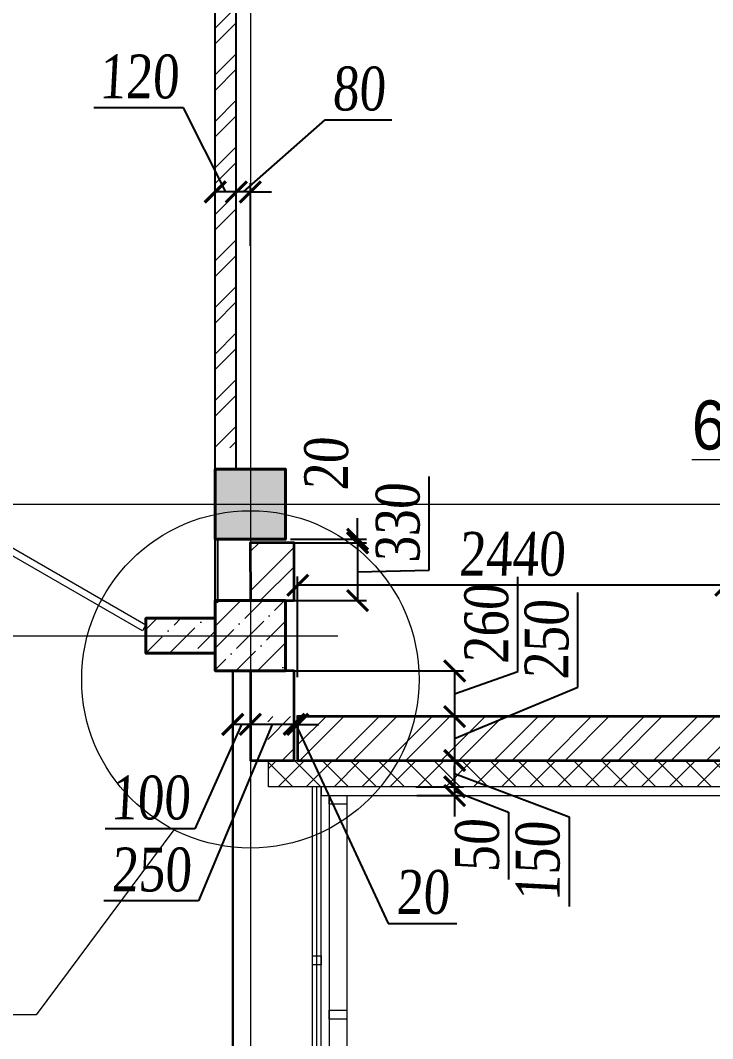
# Model space of a CAD drawing. Header units: inches. Extents: x -407541 to 6688123, y -998590 to 1205599.
# Drawn here: x 19093 to 23038, y 216091 to 221894 of the extents above; entities that cross this region are included whole.
import ezdxf

# ---------------------------------------------------------------- set-up
doc = ezdxf.new("R2010")
doc.units = ezdxf.units.IN
doc.header["$MEASUREMENT"] = 0
doc.linetypes.add('ACAD_ISO04W100', pattern=[30, 24, -3, 0, -3])
for name, color, linetype, lineweight in [('ВЕНТ фасад', 230, 'Continuous', 9), ('ВИТРАЖ', 145, 'Continuous', 9), ('двери', 123, 'Continuous', 13), ('КИРПИЧ', 30, 'Continuous', 35), ('МОНОЛИТ', 5, 'Continuous', 40), ('Оси', 254, 'ACAD_ISO04W100', 5), ('ПЕРЕГОРОДКА', 7, 'Continuous', 25), ('площади', 40, 'Continuous', 9), ('размер внутр', 142, 'Continuous', 5), ('расстекловкаа', 155, 'Continuous', 5), ('Стенаgg', 7, 'Continuous', 13), ('Текст_узлы', 66, 'Continuous', 13), ('УТЕПЛИТЕЛЬ', 92, 'Continuous', 9), ('Цоколь', 21, 'Continuous', 30), ('Штриховка', 7, 'Continuous', 9), ('ШТРИХОВКА МОНОЛИТ', 5, 'Continuous', 15)]:
    doc.layers.add(name, color=color, linetype=linetype, lineweight=lineweight)
doc.styles.add('style1', font='arial.ttf', dxfattribs={"width": 0.9, "height": 500})
doc.styles.add('STYLE2', font='times.ttf', dxfattribs={"width": 0.8, "oblique": 3})
doc.dimstyles.new('vnytren', dxfattribs={"dimtxt": 250, "dimasz": 120, "dimexe": 50, "dimexo": 0, "dimgap": 50, "dimtad": 1, "dimdec": 0, "dimzin": 0, "dimdsep": 46, "dimtxsty": 'STYLE2', "dimblk": 'ARCHTICK', "dimcen": 0, "dimadec": 0, "dimazin": 0, "dimtfac": 1, "dimtdec": 0, "dimtmove": 1, "dimatfit": 2, "dimldrblk": 'DOT', "dimfxl": 1, "dimtolj": 1, "dimtzin": 0, "dimarcsym": 0})
pattern_1 = [(45, (-6318339.38, 1660731.06), (-168.379802, 168.379802), []), (45, (-6318227.13, 1660731.06), (-168.379802, 168.379802), [])]
pattern_2 = [(45, (-6477588.88, 1660739.05), (50.5139407, 185.2177825), [238.125, -47.625, 0, -47.625])]

# ---------------------------------------------------------------- blocks, each defined once
blk = doc.blocks.new('_ARCHTICK')
at = {"color": 0, "linetype": 'ByBlock', "const_width": 0.15}
blk.add_lwpolyline([(-0.5, -0.5), (0.5, 0.5)], dxfattribs=at)
blk = doc.blocks.new('*D1339')
at = {"layer": 'размер внутр', "color": 0, "lineweight": -2, "transparency": 16777216}
for p, q in [((22270, 218093.4), (22270, 218632.6)), ((21567.4, 217801.4), (22270, 218093.4)), ((20771.6, 217926.4), (21617.4, 217926.4)), ((21567.4, 217926.4), (21567.4, 217676.4)), ((20955.3, 217676.4), (21617.4, 217676.4))]:
    blk.add_line(p, q, dxfattribs=at)
at = {"layer": 'размер внутр', "color": 0, "lineweight": -2, "transparency": 16777216, "xscale": 120, "yscale": 120, "zscale": 120}
for p, rotation in [((21567.4, 217926.4), 90), ((21567.4, 217676.4), 270)]:
    blk.add_blockref('_ARCHTICK', p, dxfattribs=dict(at, rotation=rotation))
at = {"layer": 'размер внутр', "color": 0, "transparency": 16777216, "insert": (22092.8, 218363), "char_height": 250, "attachment_point": 5, "rotation": 90, "style": 'STYLE2'}
blk.add_mtext('\\A1;250', dxfattribs=at)
blk = doc.blocks.new('_Dot')
at = {"color": 0, "linetype": 'ByBlock', "lineweight": -2}
blk.add_line((-0.5, 0), (-1, 0), dxfattribs=at)
at = {"color": 0, "linetype": 'ByBlock', "const_width": 0.5}
blk.add_lwpolyline([(-0.25, 0, 1), (0.25, 0, 1)], format="xyb", close=True, dxfattribs=at)
blk = doc.blocks.new('*D1486')
at = {"layer": 'размер внутр', "color": 0, "lineweight": -2, "transparency": 16777216}
for p, q in [((21343.4, 217676.4), (21617.4, 217676.4)), ((21567.4, 217676.4), (21567.4, 217526.4)), ((21567.4, 217601.4), (22219.3, 217355.4)), ((21346.7, 217526.4), (21617.4, 217526.4)), ((22219.3, 217355.4), (22219.3, 216844.5))]:
    blk.add_line(p, q, dxfattribs=at)
at = {"layer": 'размер внутр', "color": 0, "lineweight": -2, "transparency": 16777216, "xscale": 120, "yscale": 120, "zscale": 120}
for p, rotation in [((21567.4, 217676.4), 90), ((21567.4, 217526.4), 270)]:
    blk.add_blockref('_ARCHTICK', p, dxfattribs=dict(at, rotation=rotation))
at = {"layer": 'размер внутр', "color": 0, "transparency": 16777216, "insert": (22042.2, 217099.9), "char_height": 250, "attachment_point": 5, "rotation": 90, "style": 'STYLE2'}
blk.add_mtext('\\A1;150', dxfattribs=at)
blk = doc.blocks.new('*D1487')
at = {"layer": 'размер внутр', "color": 0, "lineweight": -2, "transparency": 16777216}
for p, q in [((21567.4, 217526.4), (21567.4, 217646.4)), ((21346.7, 217526.4), (21617.4, 217526.4)), ((21567.4, 217526.4), (21567.4, 217476.4)), ((21567.4, 217526.4), (21567.4, 217476.4)), ((21567.4, 217501.4), (21873.7, 217381.6)), ((21351.1, 217476.4), (21617.4, 217476.4)), ((21567.4, 217476.4), (21567.4, 217356.4)), ((21873.7, 217381.6), (21873.7, 216997.7))]:
    blk.add_line(p, q, dxfattribs=at)
at = {"layer": 'размер внутр', "color": 0, "lineweight": -2, "transparency": 16777216, "xscale": 120, "yscale": 120, "zscale": 120}
for p, rotation in [((21567.4, 217526.4), 270), ((21567.4, 217476.4), 90)]:
    blk.add_blockref('_ARCHTICK', p, dxfattribs=dict(at, rotation=rotation))
at = {"layer": 'размер внутр', "color": 0, "transparency": 16777216, "insert": (21696.6, 217189.7), "char_height": 250, "attachment_point": 5, "rotation": 90, "style": 'STYLE2'}
blk.add_mtext('\\A1;50', dxfattribs=at)
blk = doc.blocks.new('*D2124')
at = {"layer": 'размер внутр', "color": 0, "lineweight": -2, "ltscale": 0.1, "transparency": 16777216}
for p, q in [((20672.9, 218151.9), (20672.9, 218724.9)), ((23113, 218207.5), (23113, 218724.9)), ((23113, 218674.9), (20672.9, 218674.9))]:
    blk.add_line(p, q, dxfattribs=at)
at = {"layer": 'размер внутр', "color": 0, "lineweight": -2, "ltscale": 0.1, "transparency": 16777216, "xscale": 120, "yscale": 120, "zscale": 120, "rotation": 180}
blk.add_blockref('_ARCHTICK', (20672.9, 218674.9), dxfattribs=at)
at = {"layer": 'размер внутр', "color": 0, "lineweight": -2, "ltscale": 0.1, "transparency": 16777216, "xscale": 120, "yscale": 120, "zscale": 120}
blk.add_blockref('_ARCHTICK', (23113, 218674.9), dxfattribs=at)
at = {"layer": 'размер внутр', "color": 0, "ltscale": 0.1, "transparency": 16777216, "insert": (21892.9, 218852), "char_height": 250, "attachment_point": 5, "style": 'STYLE2'}
blk.add_mtext('\\A1;2440', dxfattribs=at)
blk = doc.blocks.new('*D2128')
at = {"layer": 'размер внутр', "color": 0, "lineweight": -2, "ltscale": 0.1, "transparency": 16777216}
for p, q in [((20023, 221395.5), (19512.1, 221395.5)), ((20263.3, 220916.2), (20023, 221395.5)), ((20203.3, 220436), (20203.3, 220966.2)), ((20323.3, 220436), (20323.3, 220966.2)), ((20323.3, 220916.2), (20203.3, 220916.2))]:
    blk.add_line(p, q, dxfattribs=at)
at = {"layer": 'размер внутр', "color": 0, "lineweight": -2, "ltscale": 0.1, "transparency": 16777216, "xscale": 120, "yscale": 120, "zscale": 120, "rotation": 180}
blk.add_blockref('_ARCHTICK', (20203.3, 220916.2), dxfattribs=at)
at = {"layer": 'размер внутр', "color": 0, "lineweight": -2, "ltscale": 0.1, "transparency": 16777216, "xscale": 120, "yscale": 120, "zscale": 120}
blk.add_blockref('_ARCHTICK', (20323.3, 220916.2), dxfattribs=at)
at = {"layer": 'размер внутр', "color": 0, "ltscale": 0.1, "transparency": 16777216, "insert": (19767.5, 221572.6), "char_height": 250, "attachment_point": 5, "style": 'STYLE2'}
blk.add_mtext('\\A1;120', dxfattribs=at)
blk = doc.blocks.new('*D2129')
at = {"layer": 'размер внутр', "color": 0, "lineweight": -2, "ltscale": 0.1, "transparency": 16777216}
for p, q in [((20363.3, 220916.2), (20830, 221326.6)), ((20830, 221326.6), (21210.2, 221326.6)), ((20323.3, 220608.8), (20323.3, 220966.2)), ((20403.2, 220608.8), (20403.2, 220966.2)), ((20323.3, 220916.2), (20203.3, 220916.2)), ((20403.2, 220916.2), (20323.3, 220916.2)), ((20403.2, 220916.2), (20323.3, 220916.2)), ((20403.2, 220916.2), (20523.2, 220916.2))]:
    blk.add_line(p, q, dxfattribs=at)
at = {"layer": 'размер внутр', "color": 0, "lineweight": -2, "ltscale": 0.1, "transparency": 16777216, "xscale": 120, "yscale": 120, "zscale": 120}
blk.add_blockref('_ARCHTICK', (20323.3, 220916.2), dxfattribs=at)
at = {"layer": 'размер внутр', "color": 0, "lineweight": -2, "ltscale": 0.1, "transparency": 16777216, "xscale": 120, "yscale": 120, "zscale": 120, "rotation": 180}
blk.add_blockref('_ARCHTICK', (20403.2, 220916.2), dxfattribs=at)
at = {"layer": 'размер внутр', "color": 0, "ltscale": 0.1, "transparency": 16777216, "insert": (21020.1, 221503.7), "char_height": 250, "attachment_point": 5, "style": 'STYLE2'}
blk.add_mtext('\\A1;80', dxfattribs=at)
blk = doc.blocks.new('*D3308')
at = {"layer": 'размер внутр', "color": 0, "lineweight": -2, "ltscale": 0.1, "transparency": 16777216}
for p, q in [((21421.6, 218761.6), (21421.6, 219295.3)), ((20652.9, 218917.2), (21064.6, 218917.2)), ((21014.6, 218917.2), (21014.6, 218587.2)), ((21014.6, 218752.2), (21421.6, 218761.6)), ((20653.3, 218587.2), (21064.6, 218587.2))]:
    blk.add_line(p, q, dxfattribs=at)
at = {"layer": 'размер внутр', "color": 0, "lineweight": -2, "ltscale": 0.1, "transparency": 16777216, "xscale": 120, "yscale": 120, "zscale": 120}
for p, rotation in [((21014.6, 218917.2), 90), ((21014.6, 218587.2), 270)]:
    blk.add_blockref('_ARCHTICK', p, dxfattribs=dict(at, rotation=rotation))
at = {"layer": 'размер внутр', "color": 0, "ltscale": 0.1, "transparency": 16777216, "insert": (21244.5, 219028.4), "char_height": 250, "attachment_point": 5, "rotation": 90, "style": 'STYLE2'}
blk.add_mtext('\\A1;330', dxfattribs=at)
blk = doc.blocks.new('DVER 3(!)')
at = {"layer": 'двери'}
for points in [[(6389251.3, 630252.9), (6389147.3, 630312.9)], [(6389211.3, 630252.9), (6389211.3, 629352.9), (6389251.3, 629352.9), (6389251.3, 630252.9), (6389211.3, 630252.9)]]:
    blk.add_lwpolyline(points, dxfattribs=at)
blk.add_arc((6389287.3, 630412.1), 1061.9, 234.2253, 265.89381, dxfattribs=at)
blk = doc.blocks.new('*D3310')
at = {"layer": 'размер внутр', "color": 0, "lineweight": -2, "ltscale": 0.1, "transparency": 16777216}
for p, q in [((20652.9, 217850.5), (20652.9, 217932)), ((20672.9, 217850.5), (20672.9, 217932)), ((20652.9, 217882), (20532.9, 217882)), ((20672.9, 217882), (20652.9, 217882)), ((20672.9, 217882), (20652.9, 217882)), ((20662.9, 217882), (21189.4, 216747.8)), ((20672.9, 217882), (20792.9, 217882)), ((21189.4, 216747.8), (21580.9, 216747.8))]:
    blk.add_line(p, q, dxfattribs=at)
at = {"layer": 'размер внутр', "color": 0, "lineweight": -2, "ltscale": 0.1, "transparency": 16777216, "xscale": 120, "yscale": 120, "zscale": 120}
blk.add_blockref('_ARCHTICK', (20652.9, 217882), dxfattribs=at)
at = {"layer": 'размер внутр', "color": 0, "lineweight": -2, "ltscale": 0.1, "transparency": 16777216, "xscale": 120, "yscale": 120, "zscale": 120, "rotation": 180}
blk.add_blockref('_ARCHTICK', (20672.9, 217882), dxfattribs=at)
at = {"layer": 'размер внутр', "color": 0, "ltscale": 0.1, "transparency": 16777216, "insert": (21385.2, 216925), "char_height": 250, "attachment_point": 5, "style": 'STYLE2'}
blk.add_mtext('\\A1;20', dxfattribs=at)
blk = doc.blocks.new('*D3312')
at = {"layer": 'размер внутр', "color": 0, "lineweight": -2, "ltscale": 0.1, "transparency": 16777216}
for p, q in [((21014.6, 218937.2), (21014.6, 219057.2)), ((20631.6, 218937.2), (21064.6, 218937.2)), ((20631.6, 218917.2), (21064.6, 218917.2)), ((21014.6, 218937.2), (21014.6, 218917.2)), ((21014.6, 218917.2), (21014.6, 218797.2))]:
    blk.add_line(p, q, dxfattribs=at)
at = {"layer": 'размер внутр', "color": 0, "lineweight": -2, "ltscale": 0.1, "transparency": 16777216, "xscale": 120, "yscale": 120, "zscale": 120}
for p, rotation in [((21014.6, 218937.2), 270), ((21014.6, 218917.2), 90)]:
    blk.add_blockref('_ARCHTICK', p, dxfattribs=dict(at, rotation=rotation))
at = {"layer": 'размер внутр', "color": 0, "ltscale": 0.1, "transparency": 16777216, "insert": (20837.4, 219364.8), "char_height": 250, "attachment_point": 5, "rotation": 90, "style": 'STYLE2'}
blk.add_mtext('\\A1;20', dxfattribs=at)
blk = doc.blocks.new('*D3307')
at = {"layer": 'размер внутр', "color": 0, "lineweight": -2, "ltscale": 0.1, "transparency": 16777216}
for p, q in [((21926.8, 218183.1), (21926.8, 218722.3)), ((20653.7, 218186.2), (21617.4, 218186.2)), ((21567.4, 218186.2), (21567.4, 217926.4)), ((21567.4, 218056.3), (21926.8, 218183.1)), ((20673.9, 217926.4), (21617.4, 217926.4))]:
    blk.add_line(p, q, dxfattribs=at)
at = {"layer": 'размер внутр', "color": 0, "lineweight": -2, "ltscale": 0.1, "transparency": 16777216, "xscale": 120, "yscale": 120, "zscale": 120}
for p, rotation in [((21567.4, 218186.2), 90), ((21567.4, 217926.4), 270)]:
    blk.add_blockref('_ARCHTICK', p, dxfattribs=dict(at, rotation=rotation))
at = {"layer": 'размер внутр', "color": 0, "ltscale": 0.1, "transparency": 16777216, "insert": (21749.7, 218452.7), "char_height": 250, "attachment_point": 5, "rotation": 90, "style": 'STYLE2'}
blk.add_mtext('\\A1;260', dxfattribs=at)
blk = doc.blocks.new('A$C30EB570C')
at = {"layer": 'расстекловкаа'}
blk.add_lwpolyline([(11774.9, 2633.8), (11824.9, 2633.8), (11824.9, 2583.8), (11774.9, 2583.8), (11774.9, 2633.8)], dxfattribs=at)
blk = doc.blocks.new('PEREXOD1')
at = {"layer": 'Стенаgg'}
for p, q in [((16853.6, 217476.4), (16853.6, 191049.9)), ((16953.6, 217476.4), (16953.6, 191049.9))]:
    blk.add_line(p, q, dxfattribs=at)
at = {"layer": 'Штриховка'}
for points in [[(16953.6, 217477.3), (16853.6, 217477.3), (16853.6, 217427.3), (16953.6, 217427.3)], [(16953.6, 216252.6), (16853.6, 216252.6), (16853.6, 216202.6), (16953.6, 216202.6)]]:
    blk.add_lwpolyline(points, close=True, dxfattribs=at)
blk = doc.blocks.new('*D3693')
at = {"layer": 'размер внутр', "color": 0, "lineweight": -2, "ltscale": 0.1, "transparency": 16777216}
for p, q in [((20652.9, 217850.5), (20652.9, 217932)), ((20672.9, 217850.5), (20672.9, 217932)), ((20652.9, 217882), (20532.9, 217882)), ((20672.9, 217882), (20652.9, 217882)), ((20672.9, 217882), (20652.9, 217882)), ((20662.9, 217882), (21189.4, 216747.8)), ((20672.9, 217882), (20792.9, 217882)), ((21189.4, 216747.8), (21580.9, 216747.8))]:
    blk.add_line(p, q, dxfattribs=at)
at = {"layer": 'размер внутр', "color": 0, "lineweight": -2, "ltscale": 0.1, "transparency": 16777216, "xscale": 120, "yscale": 120, "zscale": 120}
blk.add_blockref('_ARCHTICK', (20652.9, 217882), dxfattribs=at)
at = {"layer": 'размер внутр', "color": 0, "lineweight": -2, "ltscale": 0.1, "transparency": 16777216, "xscale": 120, "yscale": 120, "zscale": 120, "rotation": 180}
blk.add_blockref('_ARCHTICK', (20672.9, 217882), dxfattribs=at)
at = {"layer": 'размер внутр', "color": 0, "ltscale": 0.1, "transparency": 16777216, "insert": (21385.2, 216925), "char_height": 250, "attachment_point": 5, "style": 'STYLE2'}
blk.add_mtext('\\A1;20', dxfattribs=at)
blk = doc.blocks.new('*D3702')
at = {"layer": 'размер внутр', "color": 0, "lineweight": -2, "transparency": 16777216}
for p, q in [((20403.2, 217926.4), (20403.2, 217832)), ((20652.9, 217931.8), (20652.9, 217832)), ((20528.1, 217882), (20107.8, 216876.2)), ((20652.9, 217882), (20403.2, 217882)), ((20107.8, 216876.2), (19568.6, 216876.2))]:
    blk.add_line(p, q, dxfattribs=at)
at = {"layer": 'размер внутр', "color": 0, "lineweight": -2, "transparency": 16777216, "xscale": 120, "yscale": 120, "zscale": 120, "rotation": 180}
blk.add_blockref('_ARCHTICK', (20403.2, 217882), dxfattribs=at)
at = {"layer": 'размер внутр', "color": 0, "lineweight": -2, "transparency": 16777216, "xscale": 120, "yscale": 120, "zscale": 120}
blk.add_blockref('_ARCHTICK', (20652.9, 217882), dxfattribs=at)
at = {"layer": 'размер внутр', "color": 0, "transparency": 16777216, "insert": (19838.2, 217053.3), "char_height": 250, "attachment_point": 5, "style": 'STYLE2'}
blk.add_mtext('\\A1;250', dxfattribs=at)
blk = doc.blocks.new('*D3703')
at = {"layer": 'размер внутр', "color": 0, "lineweight": -2, "transparency": 16777216}
for p, q in [((20303.1, 218172.9), (20303.1, 217831.8)), ((20403.2, 217931.6), (20403.2, 217831.8)), ((20353.2, 217881.8), (20087.5, 217286.1)), ((20403.2, 217881.8), (20303.1, 217881.8)), ((20087.5, 217286.1), (19576.6, 217286.1))]:
    blk.add_line(p, q, dxfattribs=at)
at = {"layer": 'размер внутр', "color": 0, "lineweight": -2, "transparency": 16777216, "xscale": 120, "yscale": 120, "zscale": 120, "rotation": 180}
blk.add_blockref('_ARCHTICK', (20303.1, 217881.8), dxfattribs=at)
at = {"layer": 'размер внутр', "color": 0, "lineweight": -2, "transparency": 16777216, "xscale": 120, "yscale": 120, "zscale": 120}
blk.add_blockref('_ARCHTICK', (20403.2, 217881.8), dxfattribs=at)
at = {"layer": 'размер внутр', "color": 0, "transparency": 16777216, "insert": (19832, 217463.3), "char_height": 250, "attachment_point": 5, "style": 'STYLE2'}
blk.add_mtext('\\A1;100', dxfattribs=at)

msp = doc.modelspace()

# ---------------------------------------------------------------- hatches: boundary and pattern name
at = {"layer": 'УТЕПЛИТЕЛЬ'}
h = msp.add_hatch(dxfattribs=at)
h.set_pattern_fill('ANSI37', color=256, scale=900, style=0)
h.paths.add_polyline_path([(20507.1, 217676.4), (23118.9, 217676.4), (23118.9, 217526.4), (20507.3, 217526.4)])
at = {"layer": 'Штриховка'}
h = msp.add_hatch(dxfattribs=at)
h.set_pattern_fill('ANSI35', color=256, scale=25, style=0)
h.set_pattern_definition([(45, (-6764080.43, -624333.35), (-112.2532015, 112.2532015), []), (45, (-6763968.18, -624333.35), (-112.2532015, 112.2532015), [198.4375, -39.6875, 0, -39.6875])])
h.paths.add_polyline_path([(17203.4, 266637), (17603.4, 266637), (17603.4, 266237), (17203.4, 266237)])
h.paths.add_polyline_path([(20203.4, 266637), (20603.4, 266637), (20603.4, 266237), (20203.4, 266237)])
h.paths.add_polyline_path([(24073.4, 266637), (24473.4, 266637), (24473.4, 266237), (24073.4, 266237)])
h.paths.add_polyline_path([(17203.4, 261137), (17603.4, 261137), (17603.4, 260737), (17203.4, 260737)])
h.paths.add_polyline_path([(17203.4, 252637), (17603.4, 252637), (17603.4, 252237), (17203.4, 252237)])
h.paths.add_polyline_path([(17203.4, 249137), (17603.4, 249137), (17603.4, 248737), (17203.4, 248737)])
h.paths.add_polyline_path([(17203.4, 243137), (17603.4, 243137), (17603.4, 242737), (17203.4, 242737)])
h.paths.add_polyline_path([(17203.4, 237137), (17603.4, 237137), (17603.4, 236737), (17203.4, 236737)])
h.paths.add_polyline_path([(20203.4, 231137), (20603.4, 231137), (20603.4, 230737), (20203.4, 230737)])
h.paths.add_polyline_path([(20203.4, 237137), (20603.4, 237137), (20603.4, 236737), (20203.4, 236737)])
h.paths.add_polyline_path([(20203.4, 243137), (20603.4, 243137), (20603.4, 242737), (20203.4, 242737)])
h.paths.add_polyline_path([(20203.4, 249137), (20603.4, 249137), (20603.4, 248737), (20203.4, 248737)])
h.paths.add_polyline_path([(20203.4, 228037), (20603.4, 228037), (20603.4, 227637), (20203.4, 227637)])
h.paths.add_polyline_path([(20203.4, 219337), (20603.4, 219337), (20603.4, 218937), (20203.4, 218937)])
h.paths.add_polyline_path([(24703.4, 258237), (25103.4, 258237), (25103.4, 257837), (24703.4, 257837)])
h.paths.add_polyline_path([(30703.4, 263637), (31103.4, 263637), (31103.4, 263237), (30703.4, 263237)])
h.paths.add_polyline_path([(30703.4, 258237), (31103.4, 258237), (31103.4, 257837), (30703.4, 257837)])
h.paths.add_polyline_path([(36703.4, 263637), (37103.4, 263637), (37103.4, 263237), (36703.4, 263237)])
h.paths.add_polyline_path([(36703.4, 258237), (37103.4, 258237), (37103.4, 257837), (36703.4, 257837)])
h.paths.add_polyline_path([(42703.4, 263637), (43103.4, 263637), (43103.4, 263237), (42703.4, 263237)])
h.paths.add_polyline_path([(42703.4, 258237), (43103.4, 258237), (43103.4, 257837), (42703.4, 257837)])
h.paths.add_polyline_path([(48703.4, 258237), (49103.4, 258237), (49103.4, 257837), (48703.4, 257837)])
h.paths.add_polyline_path([(54703.4, 263637), (55103.4, 263637), (55103.4, 263237), (54703.4, 263237)])
h.paths.add_polyline_path([(54703.4, 258237), (55103.4, 258237), (55103.4, 257837), (54703.4, 257837)])
h.paths.add_polyline_path([(60703.4, 263637), (61103.4, 263637), (61103.4, 263237), (60703.4, 263237)])
h.paths.add_polyline_path([(60703.4, 258237), (61103.4, 258237), (61103.4, 257837), (60703.4, 257837)])
h.paths.add_polyline_path([(66703.4, 263637), (67103.4, 263637), (67103.4, 263237), (66703.4, 263237)])
h.paths.add_polyline_path([(66703.4, 258237), (67103.4, 258237), (67103.4, 257837), (66703.4, 257837)])
h.paths.add_polyline_path([(72703.4, 258237), (73103.4, 258237), (73103.4, 257837), (72703.4, 257837)])
h.paths.add_polyline_path([(78703.4, 263637), (79103.4, 263637), (79103.4, 263237), (78703.4, 263237)])
h.paths.add_polyline_path([(78703.4, 258237), (79103.4, 258237), (79103.4, 257837), (78703.4, 257837)])
h.paths.add_polyline_path([(84703.4, 263637), (85103.4, 263637), (85103.4, 263237), (84703.4, 263237)])
h.paths.add_polyline_path([(84703.4, 258237), (85103.4, 258237), (85103.4, 257837), (84703.4, 257837)])
h.paths.add_polyline_path([(90703.4, 258237), (91103.4, 258237), (91103.4, 257837), (90703.4, 257837)])
h.paths.add_polyline_path([(30703.4, 272037), (31103.4, 272037), (31103.4, 271637), (30703.4, 271637)])
h.paths.add_polyline_path([(36703.4, 272037), (37103.4, 272037), (37103.4, 271637), (36703.4, 271637)])
h.paths.add_polyline_path([(42703.4, 272037), (43103.4, 272037), (43103.4, 271637), (42703.4, 271637)])
h.paths.add_polyline_path([(54703.4, 272037), (55103.4, 272037), (55103.4, 271637), (54703.4, 271637)])
h.paths.add_polyline_path([(60703.4, 272037), (61103.4, 272037), (61103.4, 271637), (60703.4, 271637)])
h.paths.add_polyline_path([(66703.4, 272037), (67103.4, 272037), (67103.4, 271637), (66703.4, 271637)])
h.paths.add_polyline_path([(78703.4, 272037), (79103.4, 272037), (79103.4, 271637), (78703.4, 271637)])
h.paths.add_polyline_path([(84703.4, 272037), (85103.4, 272037), (85103.4, 271637), (84703.4, 271637)])
h.paths.add_polyline_path([(91333.4, 266637), (91733.4, 266637), (91733.4, 266237), (91333.4, 266237)])
h.paths.add_polyline_path([(95203.4, 266637), (95603.4, 266637), (95603.4, 266237), (95203.4, 266237)])
h.paths.add_polyline_path([(91333.4, 261137), (91733.4, 261137), (91733.4, 260737), (91333.4, 260737)])
h.paths.add_polyline_path([(95203.4, 261137), (95603.4, 261137), (95603.4, 260737), (95203.4, 260737)])
h.paths.add_polyline_path([(17203.4, 219337), (17603.4, 219337), (17603.4, 218937), (17203.4, 218937)])
h.paths.add_polyline_path([(12103.4, 219337), (12503.4, 219337), (12503.4, 218937), (12103.4, 218937)])
h.paths.add_polyline_path([(8503.4, 222937), (8903.4, 222937), (8903.4, 222537), (8503.4, 222537)])
h.paths.add_polyline_path([(8503.4, 228037), (8903.4, 228037), (8903.4, 227637), (8503.4, 227637)])
h.paths.add_polyline_path([(10603.4, 237137), (11003.4, 237137), (11003.4, 236737), (10603.4, 236737)])
h.paths.add_polyline_path([(10603.4, 243137), (11003.4, 243137), (11003.4, 242737), (10603.4, 242737)])
h.paths.add_polyline_path([(10603.4, 249137), (11003.4, 249137), (11003.4, 248737), (10603.4, 248737)])
h.paths.add_polyline_path([(26803.4, 237137), (27203.4, 237137), (27203.4, 236737), (26803.4, 236737)])
h.paths.add_polyline_path([(26803.4, 243137), (27203.4, 243137), (27203.4, 242737), (26803.4, 242737)])
h.paths.add_polyline_path([(26803.4, 249137), (27203.4, 249137), (27203.4, 248737), (26803.4, 248737)])
h.paths.add_polyline_path([(25303.4, 219337), (25703.4, 219337), (25703.4, 218937), (25303.4, 218937)])
h.paths.add_polyline_path([(28903.4, 222937), (29303.4, 222937), (29303.4, 222537), (28903.4, 222537)])
h.paths.add_polyline_path([(28903.4, 228037), (29303.4, 228037), (29303.4, 227637), (28903.4, 227637)])
h.paths.add_polyline_path([(26803.4, 231137), (27203.4, 231137), (27203.4, 230737), (26803.4, 230737)])
h.paths.add_polyline_path([(26803.4, 228037), (27203.4, 228037), (27203.4, 227637), (26803.4, 227637)])
h.paths.add_polyline_path([(95203.4, 243137), (95603.4, 243137), (95603.4, 242737), (95203.4, 242737)])
h.paths.add_polyline_path([(95203.4, 237137), (95603.4, 237137), (95603.4, 236737), (95203.4, 236737)])
h.paths.add_polyline_path([(98203.4, 231137), (98603.4, 231137), (98603.4, 230737), (98203.4, 230737)])
h.paths.add_polyline_path([(98203.4, 237137), (98603.4, 237137), (98603.4, 236737), (98203.4, 236737)])
h.paths.add_polyline_path([(98203.4, 243137), (98603.4, 243137), (98603.4, 242737), (98203.4, 242737)])
h.paths.add_polyline_path([(98203.4, 249137), (98603.4, 249137), (98603.4, 248737), (98203.4, 248737)])
h.paths.add_polyline_path([(98203.4, 222937), (98603.4, 222937), (98603.4, 222537), (98203.4, 222537)])
h.paths.add_polyline_path([(98203.4, 219337), (98603.4, 219337), (98603.4, 218937), (98203.4, 218937)])
h.paths.add_polyline_path([(95203.4, 222937), (95603.4, 222937), (95603.4, 222537), (95203.4, 222537)])
h.paths.add_polyline_path([(95203.4, 219337), (95603.4, 219337), (95603.4, 218937), (95203.4, 218937)])
h.paths.add_polyline_path([(90103.4, 219337), (90503.4, 219337), (90503.4, 218937), (90103.4, 218937)])
h.paths.add_polyline_path([(86503.4, 222937), (86903.4, 222937), (86903.4, 222537), (86503.4, 222537)])
h.paths.add_polyline_path([(86503.4, 228037), (86903.4, 228037), (86903.4, 227637), (86503.4, 227637)])
h.paths.add_polyline_path([(88603.4, 237137), (89003.4, 237137), (89003.4, 236737), (88603.4, 236737)])
h.paths.add_polyline_path([(88603.4, 243137), (89003.4, 243137), (89003.4, 242737), (88603.4, 242737)])
h.paths.add_polyline_path([(104803.4, 237137), (105203.4, 237137), (105203.4, 236737), (104803.4, 236737)])
h.paths.add_polyline_path([(104803.4, 243137), (105203.4, 243137), (105203.4, 242737), (104803.4, 242737)])
h.paths.add_polyline_path([(104803.4, 249137), (105203.4, 249137), (105203.4, 248737), (104803.4, 248737)])
h.paths.add_polyline_path([(103303.4, 219337), (103703.4, 219337), (103703.4, 218937), (103303.4, 218937)])
h.paths.add_polyline_path([(106903.4, 222937), (107303.4, 222937), (107303.4, 222537), (106903.4, 222537)])
h.paths.add_polyline_path([(104803.4, 231137), (105203.4, 231137), (105203.4, 230737), (104803.4, 230737)])
h.paths.add_polyline_path([(176603.4, 266637), (176203.4, 266637), (176203.4, 266237), (176603.4, 266237)])
h.paths.add_polyline_path([(173603.4, 266637), (173203.4, 266637), (173203.4, 266237), (173603.4, 266237)])
h.paths.add_polyline_path([(169733.4, 266637), (169333.4, 266637), (169333.4, 266237), (169733.4, 266237)])
h.paths.add_polyline_path([(176603.4, 261137), (176203.4, 261137), (176203.4, 260737), (176603.4, 260737)])
h.paths.add_polyline_path([(176603.4, 252637), (176203.4, 252637), (176203.4, 252237), (176603.4, 252237)])
h.paths.add_polyline_path([(176603.4, 249137), (176203.4, 249137), (176203.4, 248737), (176603.4, 248737)])
h.paths.add_polyline_path([(176603.4, 243137), (176203.4, 243137), (176203.4, 242737), (176603.4, 242737)])
h.paths.add_polyline_path([(176603.4, 237137), (176203.4, 237137), (176203.4, 236737), (176603.4, 236737)])
h.paths.add_polyline_path([(173603.4, 231137), (173203.4, 231137), (173203.4, 230737), (173603.4, 230737)])
h.paths.add_polyline_path([(173603.4, 237137), (173203.4, 237137), (173203.4, 236737), (173603.4, 236737)])
h.paths.add_polyline_path([(173603.4, 243137), (173203.4, 243137), (173203.4, 242737), (173603.4, 242737)])
h.paths.add_polyline_path([(173603.4, 249137), (173203.4, 249137), (173203.4, 248737), (173603.4, 248737)])
h.paths.add_polyline_path([(173603.4, 228037), (173203.4, 228037), (173203.4, 227637), (173603.4, 227637)])
h.paths.add_polyline_path([(173603.4, 222937), (173203.4, 222937), (173203.4, 222537), (173603.4, 222537)])
h.paths.add_polyline_path([(173603.4, 219337), (173203.4, 219337), (173203.4, 218937), (173603.4, 218937)])
h.paths.add_polyline_path([(169103.4, 258237), (168703.4, 258237), (168703.4, 257837), (169103.4, 257837)])
h.paths.add_polyline_path([(163103.4, 263637), (162703.4, 263637), (162703.4, 263237), (163103.4, 263237)])
h.paths.add_polyline_path([(163103.4, 258237), (162703.4, 258237), (162703.4, 257837), (163103.4, 257837)])
h.paths.add_polyline_path([(157103.4, 263637), (156703.4, 263637), (156703.4, 263237), (157103.4, 263237)])
h.paths.add_polyline_path([(157103.4, 258237), (156703.4, 258237), (156703.4, 257837), (157103.4, 257837)])
h.paths.add_polyline_path([(151103.4, 263637), (150703.4, 263637), (150703.4, 263237), (151103.4, 263237)])
h.paths.add_polyline_path([(151103.4, 258237), (150703.4, 258237), (150703.4, 257837), (151103.4, 257837)])
h.paths.add_polyline_path([(145103.4, 258237), (144703.4, 258237), (144703.4, 257837), (145103.4, 257837)])
h.paths.add_polyline_path([(139103.4, 263637), (138703.4, 263637), (138703.4, 263237), (139103.4, 263237)])
h.paths.add_polyline_path([(139103.4, 258237), (138703.4, 258237), (138703.4, 257837), (139103.4, 257837)])
h.paths.add_polyline_path([(133103.4, 263637), (132703.4, 263637), (132703.4, 263237), (133103.4, 263237)])
h.paths.add_polyline_path([(133103.4, 258237), (132703.4, 258237), (132703.4, 257837), (133103.4, 257837)])
h.paths.add_polyline_path([(127103.4, 263637), (126703.4, 263637), (126703.4, 263237), (127103.4, 263237)])
h.paths.add_polyline_path([(127103.4, 258237), (126703.4, 258237), (126703.4, 257837), (127103.4, 257837)])
h.paths.add_polyline_path([(121103.4, 258237), (120703.4, 258237), (120703.4, 257837), (121103.4, 257837)])
h.paths.add_polyline_path([(115103.4, 263637), (114703.4, 263637), (114703.4, 263237), (115103.4, 263237)])
h.paths.add_polyline_path([(115103.4, 258237), (114703.4, 258237), (114703.4, 257837), (115103.4, 257837)])
h.paths.add_polyline_path([(109103.4, 263637), (108703.4, 263637), (108703.4, 263237), (109103.4, 263237)])
h.paths.add_polyline_path([(109103.4, 258237), (108703.4, 258237), (108703.4, 257837), (109103.4, 257837)])
h.paths.add_polyline_path([(103103.4, 258237), (102703.4, 258237), (102703.4, 257837), (103103.4, 257837)])
h.paths.add_polyline_path([(163103.4, 272037), (162703.4, 272037), (162703.4, 271637), (163103.4, 271637)])
h.paths.add_polyline_path([(157103.4, 272037), (156703.4, 272037), (156703.4, 271637), (157103.4, 271637)])
h.paths.add_polyline_path([(151103.4, 272037), (150703.4, 272037), (150703.4, 271637), (151103.4, 271637)])
h.paths.add_polyline_path([(139103.4, 272037), (138703.4, 272037), (138703.4, 271637), (139103.4, 271637)])
h.paths.add_polyline_path([(133103.4, 272037), (132703.4, 272037), (132703.4, 271637), (133103.4, 271637)])
h.paths.add_polyline_path([(127103.4, 272037), (126703.4, 272037), (126703.4, 271637), (127103.4, 271637)])
h.paths.add_polyline_path([(115103.4, 272037), (114703.4, 272037), (114703.4, 271637), (115103.4, 271637)])
h.paths.add_polyline_path([(109103.4, 272037), (108703.4, 272037), (108703.4, 271637), (109103.4, 271637)])
h.paths.add_polyline_path([(102473.4, 266637), (102073.4, 266637), (102073.4, 266237), (102473.4, 266237)])
h.paths.add_polyline_path([(98603.4, 266637), (98203.4, 266637), (98203.4, 266237), (98603.4, 266237)])
h.paths.add_polyline_path([(176603.4, 222937), (176203.4, 222937), (176203.4, 222537), (176603.4, 222537)])
h.paths.add_polyline_path([(176603.4, 219337), (176203.4, 219337), (176203.4, 218937), (176603.4, 218937)])
h.paths.add_polyline_path([(181703.4, 219337), (181303.4, 219337), (181303.4, 218937), (181703.4, 218937)])
h.paths.add_polyline_path([(185303.4, 222937), (184903.4, 222937), (184903.4, 222537), (185303.4, 222537)])
h.paths.add_polyline_path([(185303.4, 228037), (184903.4, 228037), (184903.4, 227637), (185303.4, 227637)])
h.paths.add_polyline_path([(183203.4, 237137), (182803.4, 237137), (182803.4, 236737), (183203.4, 236737)])
h.paths.add_polyline_path([(183203.4, 243137), (182803.4, 243137), (182803.4, 242737), (183203.4, 242737)])
h.paths.add_polyline_path([(183203.4, 249137), (182803.4, 249137), (182803.4, 248737), (183203.4, 248737)])
h.paths.add_polyline_path([(167003.4, 237137), (166603.4, 237137), (166603.4, 236737), (167003.4, 236737)])
h.paths.add_polyline_path([(167003.4, 243137), (166603.4, 243137), (166603.4, 242737), (167003.4, 242737)])
h.paths.add_polyline_path([(167003.4, 249137), (166603.4, 249137), (166603.4, 248737), (167003.4, 248737)])
h.paths.add_polyline_path([(168503.4, 219337), (168103.4, 219337), (168103.4, 218937), (168503.4, 218937)])
h.paths.add_polyline_path([(164903.4, 222937), (164503.4, 222937), (164503.4, 222537), (164903.4, 222537)])
h.paths.add_polyline_path([(164903.4, 228037), (164503.4, 228037), (164503.4, 227637), (164903.4, 227637)])
h.paths.add_polyline_path([(167003.4, 231137), (166603.4, 231137), (166603.4, 230737), (167003.4, 230737)])
h.paths.add_polyline_path([(167003.4, 228037), (166603.4, 228037), (166603.4, 227637), (167003.4, 227637)])
h.paths.add_polyline_path([(91333.4, 258237), (91733.4, 258237), (91733.4, 257837), (91333.4, 257837)])
h.paths.add_polyline_path([(95203.4, 258237), (95603.4, 258237), (95603.4, 257837), (95203.4, 257837)])
h.paths.add_polyline_path([(180703.4, 261137), (180303.4, 261137), (180303.4, 260737), (180703.4, 260737)])
h.paths.add_polyline_path([(180703.4, 252637), (180303.4, 252637), (180303.4, 252237), (180703.4, 252237)])
h.paths.add_polyline_path([(13103.4, 261137), (13503.4, 261137), (13503.4, 260737), (13103.4, 260737)])
h.paths.add_polyline_path([(13103.4, 252637), (13503.4, 252637), (13503.4, 252237), (13103.4, 252237)])
h.paths.add_polyline_path([(17203.4, 258237), (17603.4, 258237), (17603.4, 257837), (17203.4, 257837)])
h.paths.add_polyline_path([(13103.4, 258237), (13503.4, 258237), (13503.4, 257837), (13103.4, 257837)])
h.paths.add_polyline_path([(176603.4, 258237), (176203.4, 258237), (176203.4, 257837), (176603.4, 257837)])
h.paths.add_polyline_path([(180703.4, 258237), (180303.4, 258237), (180303.4, 257837), (180703.4, 257837)])
h.paths.add_polyline_path([(98203.4, 228037), (98603.4, 228037), (98603.4, 227637), (98203.4, 227637)])
h.paths.add_polyline_path([(104803.4, 228037), (105203.4, 228037), (105203.4, 227637), (104803.4, 227637)])
h.paths.add_polyline_path([(106903.4, 228037), (107303.4, 228037), (107303.4, 227637), (106903.4, 227637)])
h.paths.add_polyline_path([(17603.4, 222922), (17203.4, 222922), (17203.4, 222537), (17603.4, 222537)])
h.paths.add_polyline_path([(20603.4, 222922), (20203.4, 222922), (20203.4, 222537), (20603.4, 222537)])
h = msp.add_hatch(dxfattribs=at)
h.set_pattern_fill('ANSI32', color=256, scale=500, style=0)
h.set_pattern_definition([(45, (-0.01, 120), (-132.58252, 132.58252), []), (45, (88.38, 120), (-132.58252, 132.58252), [])])
h.paths.add_polyline_path([(20603.3, 230977.2), (20603.3, 230857.2), (20757.8, 230857.2), (20757.8, 230977.2)])
h.paths.add_polyline_path([(21659.4, 230977.2), (21659.4, 230857.2), (22730.1, 230857.2), (22726.5, 230977.2)])
h.paths.add_polyline_path([(26803.3, 230857.2), (26803.3, 230977.2), (22726.5, 230977.2), (22730.1, 230857.2)])
h.paths.add_polyline_path([(20323.3, 222657.2), (20203.3, 222657.2), (20203.3, 222390.1), (20203.3, 219457.2), (20323.3, 219457.2)])
h.paths.add_polyline_path([(17603.3, 222657.2), (17483.3, 222657.2), (17483.3, 221187.7, -0.046758), (17603.3, 221201.4)])
h.paths.add_polyline_path([(17603.3, 221201.4, 0.046758), (17483.3, 221187.7), (17483.3, 219921, 0.046758), (17603.3, 219907.3)])
h.paths.add_polyline_path([(17483.3, 219921), (17483.3, 219457.2), (17603.3, 219457.2), (17603.3, 219907.3, -0.046758)])
h = msp.add_hatch(dxfattribs=at)
h.set_pattern_fill('ANSI32', color=256, scale=25, style=0)
h.set_pattern_definition(pattern_1)
h.paths.add_polyline_path([(20403.4, 218587.2), (20653.4, 218587.2), (20652.9, 218917.2), (20402.9, 218917.2)])
h = msp.add_hatch(dxfattribs=at)
h.set_pattern_fill('ANSI32', color=256, scale=25, style=0)
h.set_pattern_definition(pattern_1)
h.paths.add_polyline_path([(20403.4, 218587.2), (20653.4, 218587.2), (20652.9, 218917.2), (20402.9, 218917.2)])
h = msp.add_hatch(dxfattribs=at)
h.set_pattern_fill('ANSI36', color=256, scale=700, style=0)
h.paths.add_polyline_path([(20203.4, 218587.2), (20603.4, 218587.2), (20603.4, 218187.2), (20203.4, 218187.2)])
h = msp.add_hatch(dxfattribs=at)
h.set_pattern_fill('ANSI36', color=256, scale=700, style=0)
h.paths.add_polyline_path([(20203.4, 218587.2), (20603.4, 218587.2), (20603.4, 218187.2), (20203.4, 218187.2)])
h = msp.add_hatch(dxfattribs=at)
h.set_pattern_fill('ANSI32', color=256, scale=570, style=0)
h.paths.add_polyline_path([(23119.1, 217926.4), (20672.9, 217926.4), (20672.7, 217676.4), (23119.1, 217676.4)])
h.paths.add_polyline_path([(20652.9, 217926.4), (20503.2, 217926.4), (20503.2, 217676.4), (20652.9, 217676.4)])
at = {"layer": 'ШТРИХОВКА МОНОЛИТ'}
h = msp.add_hatch(dxfattribs=at)
h.set_pattern_fill('ANSI36', color=256, scale=30, style=0)
h.set_pattern_definition(pattern_2)
h.paths.add_polyline_path([(17998.9, 218487.2), (17603.3, 218487.2), (17603.3, 218287.2), (17998.9, 218287.2)])
h.paths.add_polyline_path([(20203.3, 218487.2), (19808.3, 218487.2), (19808.3, 218287.2), (20203.3, 218287.2)])
h = msp.add_hatch(dxfattribs=at)
h.set_pattern_fill('ANSI36', color=256, scale=30, style=0)
h.set_pattern_definition(pattern_2)
h.paths.add_polyline_path([(17998.9, 218487.2), (17603.3, 218487.2), (17603.3, 218287.2), (17998.9, 218287.2)])
h.paths.add_polyline_path([(20203.3, 218487.2), (19808.3, 218487.2), (19808.3, 218287.2), (20203.3, 218287.2)])

# ---------------------------------------------------------------- linework, layer by layer
at = {"layer": 'ВЕНТ фасад'}
msp.add_lwpolyline([(23118.9, 217526.4), (20807.3, 217526.4), (20807.3, 217476.4), (23118.9, 217476.4)], close=True, dxfattribs=at)
at = {"layer": 'ВИТРАЖ', "ltscale": 0.1}
for p, q in [((20757.3, 191049.9), (20757.3, 217526.4)), ((20782.3, 191049.9), (20782.3, 217526.4)), ((20807.3, 191049.9), (20807.3, 217526.4))]:
    msp.add_line(p, q, dxfattribs=at)
at = {"layer": 'КИРПИЧ'}
for points in [[(20403.4, 218587.2), (20653.4, 218587.2), (20652.9, 218917.2), (20402.9, 218917.2)], [(20403.4, 218587.2), (20653.4, 218587.2), (20652.9, 218917.2), (20402.9, 218917.2)], [(20652.9, 218187.4), (20403.2, 218187.2), (20403.2, 217676.4), (20652.9, 217676.4)], [(23119.1, 217926.4), (20672.9, 217926.4), (20672.9, 217926.4), (20672.9, 217926.4), (20672.7, 217676.4), (23119.1, 217676.4)]]:
    msp.add_lwpolyline(points, close=True, dxfattribs=at)
at = {"layer": 'МОНОЛИТ'}
for points in [[(20203.4, 219337.2), (20603.4, 219337.2), (20603.4, 218937.2), (20203.4, 218937.2)], [(20203.4, 218587.2), (20603.4, 218587.2), (20603.4, 218187.2), (20203.4, 218187.2)], [(20203.4, 218587.2), (20603.4, 218587.2), (20603.4, 218187.2), (20203.4, 218187.2)]]:
    msp.add_lwpolyline(points, close=True, dxfattribs=at)
msp.add_lwpolyline([(20203.3, 218487.2), (19808.3, 218487.2), (19808.3, 218287.2), (20203.3, 218287.2)], dxfattribs=at)
msp.add_lwpolyline([(20203.3, 218487.2), (19808.3, 218487.2), (19808.3, 218287.2), (20203.3, 218287.2)], dxfattribs=at)
at = {"layer": 'Оси', "ltscale": 0.3}
for p, q in [((20403.2, 278737.2), (20403.2, 186893.5)), ((1503.2, 219137.2), (36186.8, 219137.2)), ((1503.2, 219137.2), (36186.8, 219137.2)), ((1503.2, 219137.2), (36186.8, 219137.2)), ((16937, 218387.2), (20901.1, 218387.2))]:
    msp.add_line(p, q, dxfattribs=at)
at = {"layer": 'ПЕРЕГОРОДКА'}
for p, q in [((20323.3, 219337.2), (20323.3, 222537.2)), ((20203.3, 219337.2), (20203.3, 222277.2))]:
    msp.add_line(p, q, dxfattribs=at)
at = {"layer": 'ПЕРЕГОРОДКА', "ltscale": 0.1}
for p, q in [((20203.4, 218587.2), (20203.4, 218937.2)), ((20203.4, 218587.2), (20203.4, 218937.2)), ((20218.4, 218587.2), (20218.4, 218937.2)), ((20218.4, 218587.2), (20218.4, 218937.2))]:
    msp.add_line(p, q, dxfattribs=at)
at = {"layer": 'Текст_узлы', "ltscale": 0.1}
msp.add_lwpolyline([(19966.8, 217281.9), (19181.9, 216227.6), (16162, 216227.6)], dxfattribs=at)
msp.add_circle((20403.4, 218138.3), 961.3, dxfattribs=at)
at = {"layer": 'УТЕПЛИТЕЛЬ', "ltscale": 0.1}
msp.add_lwpolyline([(20507.1, 217676.4), (23118.9, 217676.4), (23118.9, 217526.4), (20507.3, 217526.4)], close=True, dxfattribs=at)
at = {"layer": 'Цоколь', "ltscale": 0.1}
msp.add_lwpolyline([(20503.4, 218187.2), (20303.4, 218187.2), (20303.4, 213537.2), (20503.4, 213537.2)], dxfattribs=at)

# ---------------------------------------------------------------- block references
at = {"layer": 'двери', "xscale": -1}
for rotation in [240.000000001998, 240.000000002396]:
    msp.add_blockref('DVER 3(!)', (-3720632.4, -4999677.7), dxfattribs=dict(at, rotation=rotation))
at = {"layer": 'Штриховка', "xscale": -1}
msp.add_blockref('PEREXOD1', (37806.7, 0), dxfattribs=at)
at = {"layer": 'Штриховка', "rotation": 90}
msp.add_blockref('A$C30EB570C', (23390.8, 204737.2), dxfattribs=at)

# ---------------------------------------------------------------- texts
at = {"layer": 'площади', "insert": (22919.3, 219728.1), "char_height": 280, "width": 1499.075, "attachment_point": 1, "style": 'style1'}
msp.add_mtext('{\\L69.68}', dxfattribs=at)

# ---------------------------------------------------------------- dimensions: what is measured, and where the dimension line sits
at = {"layer": 'размер внутр', "ltscale": 0.1}
for base, p1, p2, picture, middle in [((20203.3, 220916.2), (20323.3, 220436), (20203.3, 220436), '*D2128', (19973, 221395.5)), ((20323.3, 220916.2), (20403.2, 220608.8), (20323.3, 220608.8), '*D2129', (20880, 221326.6)), ((20652.9, 217882), (20672.9, 217850.5), (20652.9, 217850.5), '*D3310', (21239.4, 216747.8)), ((20652.9, 217882), (20672.9, 217850.5), (20652.9, 217850.5), '*D3693', (21239.4, 216747.8))]:
    dim = msp.add_linear_dim(base=base, p1=p1, p2=p2, dimstyle='vnytren', dxfattribs=at)
    dim.commit()
    dim.dimension.update_dxf_attribs({"geometry": picture, "text_midpoint": middle, "dimtype": 160})
for base, p1, p2, picture, middle in [((21014.6, 218917.2), (20631.6, 218937.2), (20631.6, 218917.2), '*D3312', (21014.6, 219364.8)), ((21014.6, 218587.2), (20652.9, 218917.2), (20653.3, 218587.2), '*D3308', (21421.6, 218811.6)), ((21567.4, 217926.4), (20653.7, 218186.2), (20673.9, 217926.4), '*D3307', (21926.8, 218233.1))]:
    dim = msp.add_linear_dim(base=base, p1=p1, p2=p2, angle=90, dimstyle='vnytren', dxfattribs=at)
    dim.commit()
    dim.dimension.update_dxf_attribs({"geometry": picture, "text_midpoint": middle, "dimtype": 160})
dim = msp.add_linear_dim(base=(20672.9, 218674.9), p1=(23113, 218207.5), p2=(20672.9, 218151.9), dimstyle='vnytren', dxfattribs=at)
dim.commit()
dim.dimension.update_dxf_attribs({"geometry": '*D2124', "text_midpoint": (21892.9, 218852)})
at = {"layer": 'размер внутр'}
for base, p1, p2, picture, middle in [((21567.4, 217676.4), (20771.6, 217926.4), (20955.3, 217676.4), '*D1339', (22270, 218143.4)), ((21567.4, 217526.4), (21343.4, 217676.4), (21346.7, 217526.4), '*D1486', (22219.3, 217305.4)), ((21567.4, 217476.4), (21346.7, 217526.4), (21351.1, 217476.4), '*D1487', (21873.7, 217331.6))]:
    dim = msp.add_linear_dim(base=base, p1=p1, p2=p2, angle=90, dimstyle='vnytren', dxfattribs=at)
    dim.commit()
    dim.dimension.update_dxf_attribs({"geometry": picture, "text_midpoint": middle, "dimtype": 160})
for base, p1, p2, picture, middle in [((20303.1, 217881.8), (20403.2, 217931.6), (20303.1, 218172.9), '*D3703', (20037.5, 217286.1)), ((20403.2, 217882), (20652.9, 217931.8), (20403.2, 217926.4), '*D3702', (20057.8, 216876.2))]:
    dim = msp.add_linear_dim(base=base, p1=p1, p2=p2, dimstyle='vnytren', dxfattribs=at)
    dim.commit()
    dim.dimension.update_dxf_attribs({"geometry": picture, "text_midpoint": middle, "dimtype": 160})

doc.saveas('drawing.dxf')
